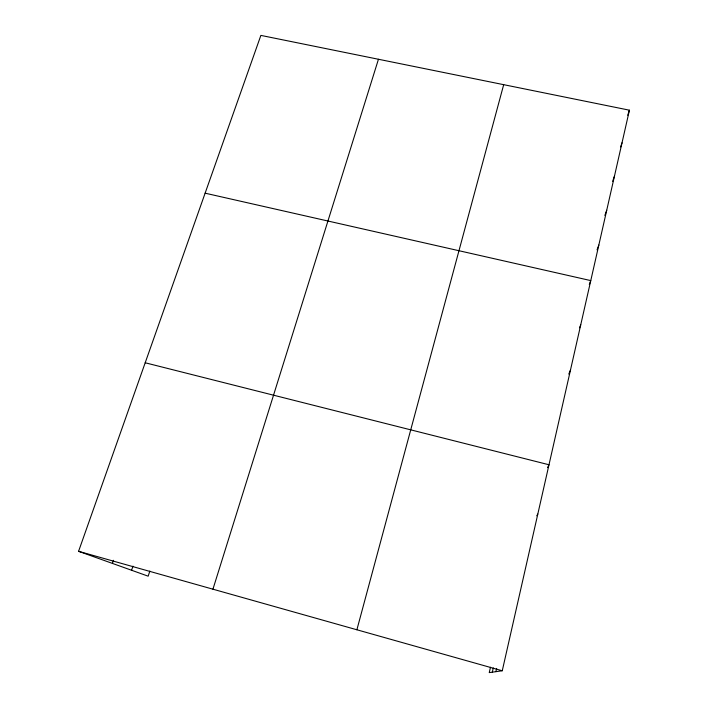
<?xml version="1.0" encoding="UTF-8"?>
<svg xmlns="http://www.w3.org/2000/svg" width="708" height="708" viewBox="0 0 708 708"><rect width="100%" height="100%" fill="white"/><g stroke="black" fill="none" stroke-linecap="round" stroke-linejoin="round"><path stroke-width="1.06" d="M495.892 671.662L496.635 668.423M490.485 667.228L489.246 672.6L502.264 670.759L629.421 110.191L260.871 35.4L78.579 551.311L148.158 576.179L149.857 571.055M492.317 672.166L493.29 667.927M356.885 629.775L503.689 84.677M212.94 589.189L378.453 59.26M627.713 115.271L629.421 110.191M131.591 570.259L132.971 566.143M112.422 563.4L113.484 560.285M620.615 146.945L622.013 142.848M612.65 181.345L614.455 176.195M604.862 215.427L606.729 210.249M597.039 249.889L598.835 245.039M589.295 284.448L590.764 280.598L205.125 193.178M579.525 327.822L580.746 324.786M568.781 374.081L570.444 370.178M547.505 467.634L548.992 464.767L145.193 362.77M536.779 515.787L537.806 514.07M78.579 551.311L502.264 670.759"/></g></svg>
